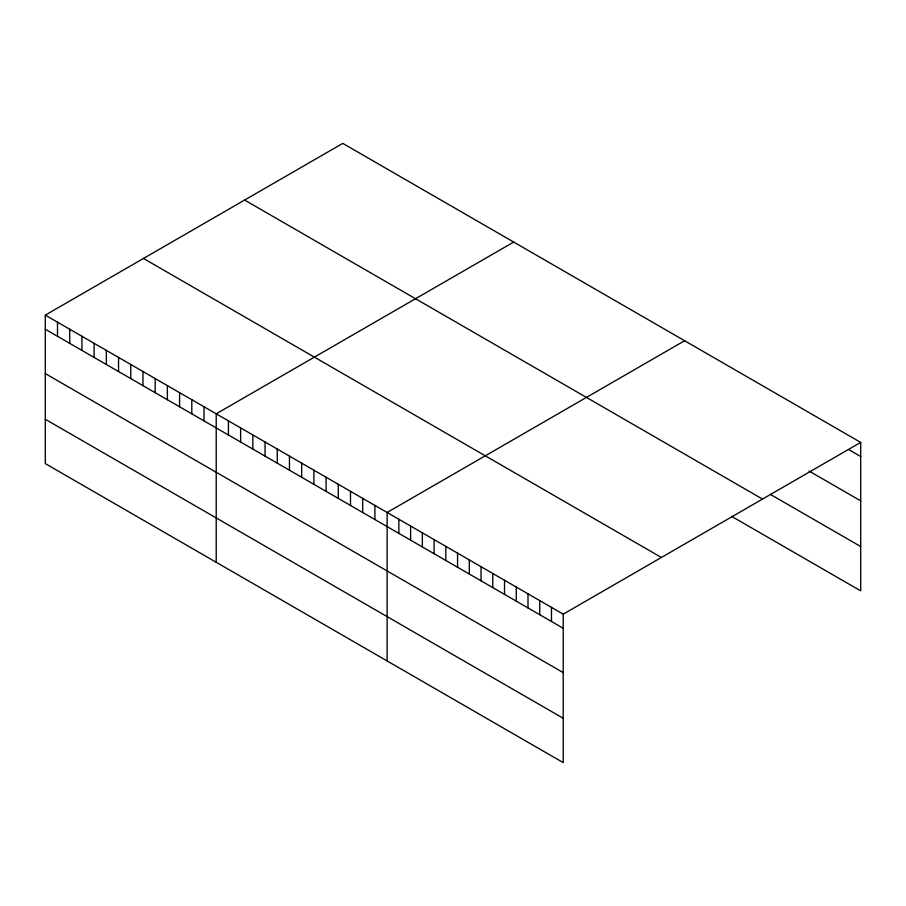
<?xml version="1.0" encoding="UTF-8"?>
<svg xmlns="http://www.w3.org/2000/svg" width="906" height="906" viewBox="0 0 906 906"><rect width="100%" height="100%" fill="white"/><g stroke="black" fill="none" stroke-linecap="round" stroke-linejoin="round"><path stroke-width="1.36" d="M45.3 315.129L563.215 614.155L563.215 762.614L45.3 463.6L45.3 315.129L342.785 143.386L860.7 442.4L860.7 590.871L731.561 516.318M513.691 242.061L216.217 413.804L216.217 562.275M684.608 340.735L387.122 512.479L387.122 660.95M563.215 614.155L860.7 442.4M848.956 449.738L860.7 456.522M809.047 471.029L860.7 500.848M770.304 494.348L860.7 546.533M244.609 200.056L762.535 499.081M143.465 258.459L661.391 557.473M45.3 329.252L563.215 628.266M45.3 373.589L563.215 672.603M45.3 419.263L563.215 718.277M551.482 607.371L551.482 621.493M539.738 600.599L539.738 614.71M528.005 593.815L528.005 607.937M516.261 587.043L516.261 601.154M504.517 580.259L504.517 594.381M492.785 573.487L492.785 587.598M481.041 566.703L481.041 580.825M469.308 559.931L469.308 574.042M457.564 553.147L457.564 567.269M445.82 546.375L445.82 560.486M434.087 539.591L434.087 553.713M422.343 532.819L422.343 546.93M410.611 526.035L410.611 540.157M398.867 519.263L398.867 533.374M374.914 505.435L374.914 519.557M362.706 498.391L362.706 512.502M350.497 491.335L350.497 505.457M338.289 484.291L338.289 498.402M326.081 477.247L326.081 491.358M313.884 470.191L313.884 484.314M301.675 463.147L301.675 477.258M289.467 456.092L289.467 470.214M277.259 449.048L277.259 463.17M265.05 442.003L265.05 456.114M252.842 434.948L252.842 449.07M240.634 427.904L240.634 442.026M228.425 420.86L228.425 434.971M204.009 406.76L204.009 420.871M191.8 399.716L191.8 413.827M179.592 392.66L179.592 406.783M167.384 385.616L167.384 399.727M155.175 378.561L155.175 392.683M142.967 371.517L142.967 385.639M130.758 364.472L130.758 378.583M118.55 357.417L118.55 371.539M106.342 350.373L106.342 364.495M94.133 343.329L94.133 357.44M81.925 336.273L81.925 350.395M69.717 329.229L69.717 343.34M57.508 322.185L57.508 336.296"/></g></svg>
